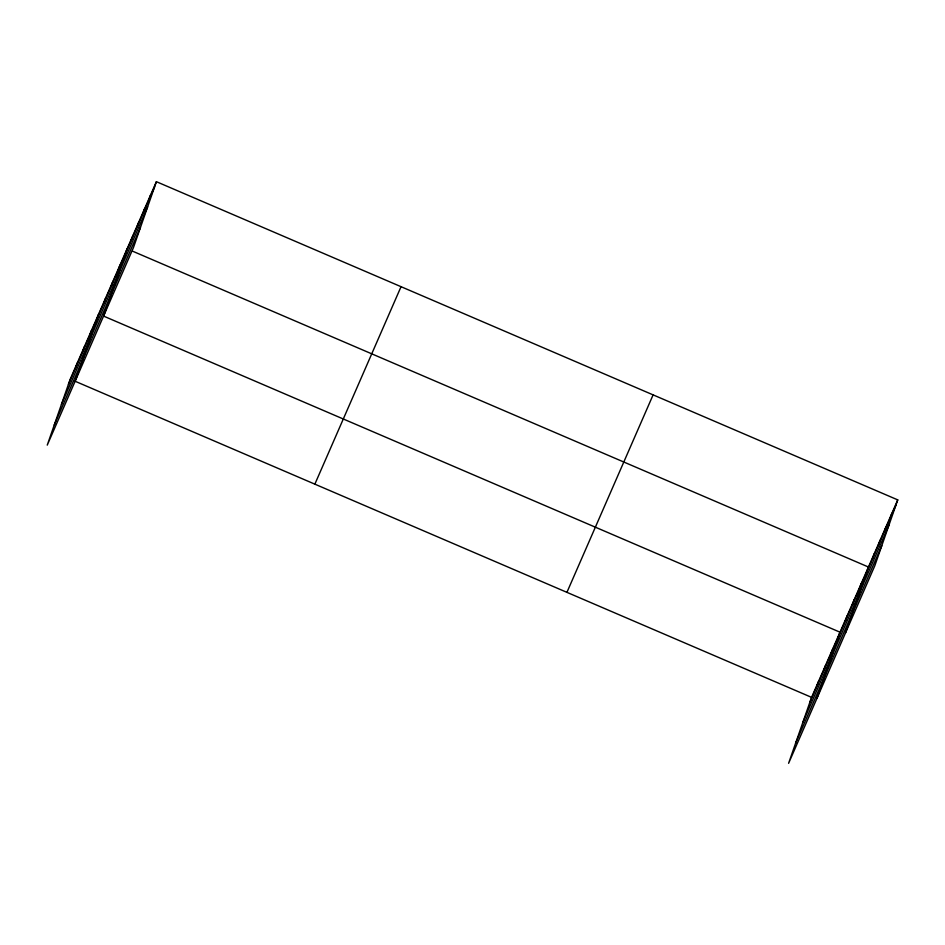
<?xml version="1.0" encoding="UTF-8"?>
<svg xmlns="http://www.w3.org/2000/svg" width="945" height="945" viewBox="0 0 945 945"><rect width="100%" height="100%" fill="white"/><g stroke="black" fill="none" stroke-linecap="round" stroke-linejoin="round"><path stroke-width="1.42" d="M75.565 367.948L77.325 362.856M82.676 351.646L84.436 346.567M89.775 335.357L91.547 330.277M75.694 379.949L98.658 313.988M103.997 302.778L105.769 297.699M111.108 286.489L112.88 281.409M118.219 270.199L119.991 265.12M104.127 314.791L127.102 248.83M131.19 240.479L132.962 235.399M137.049 227.048L138.82 221.969M142.908 213.617L144.679 208.538M148.767 200.198L150.538 195.119M156.398 181.688L133.434 247.649L47.25 445.119L70.225 379.158L156.398 181.688L897.75 499.881L874.775 565.842L788.602 763.312L811.566 697.351L897.75 499.881M816.917 686.141L818.677 681.061M824.016 669.851L825.788 664.772M831.127 653.562L832.899 648.483M817.035 698.154L840.01 632.193L104.033 316.291M845.35 620.983L847.122 615.892M852.461 604.682L854.233 599.602M859.572 588.392L861.344 583.313M845.48 632.985L868.455 567.024L132.477 251.134M872.542 558.672L874.314 553.593M878.401 545.253L880.173 540.174M884.26 531.822L886.032 526.743M890.119 518.392L891.891 513.312M68.453 384.237L154.626 186.767M61.46 404.33L147.633 206.861M54.243 425.026L140.427 227.556M314.862 484.159L401.046 286.689M566.929 592.35L653.101 394.88M809.806 702.43L895.978 504.961M802.801 722.523L888.985 525.054M795.595 743.219L881.779 545.761M74.253 380.882L811.566 697.351"/></g></svg>
